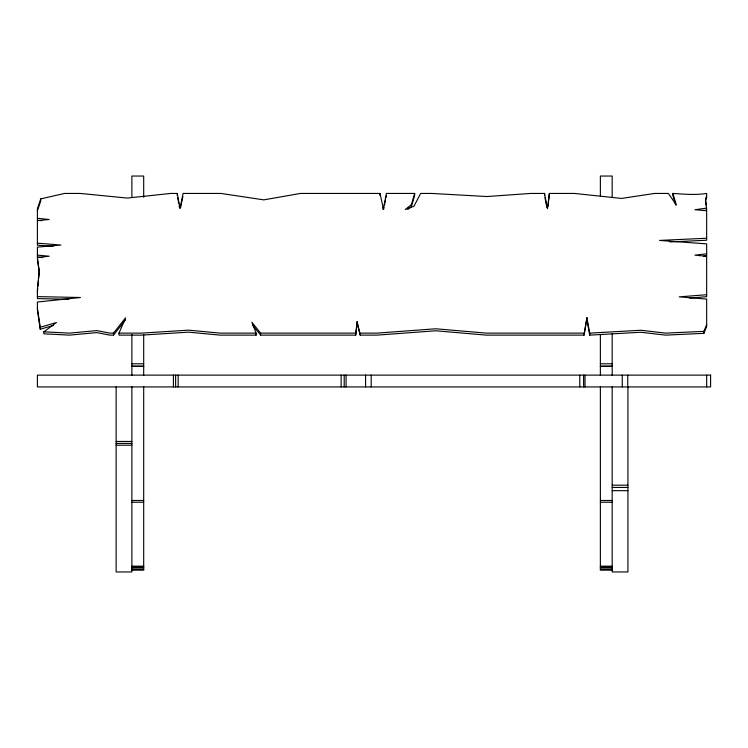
<?xml version="1.0" encoding="UTF-8"?>
<svg xmlns="http://www.w3.org/2000/svg" width="748" height="748" viewBox="0 0 748 748"><rect width="100%" height="100%" fill="white"/><g stroke="black" fill="none" stroke-linecap="round" stroke-linejoin="round"><path stroke-width="1.12" d="M37.4 291.851L37.718 288.438M37.933 286.166L38.466 280.491M38.681 278.209L39.223 272.534L37.4 257.49L49.144 256.227L37.4 255.115M705.514 200.66L706.664 197.949L706.664 193.442C695.378 195.237 684.242 194.143 672.854 193.442L676.351 205.036L668.394 193.442L654.528 193.442L621.541 198.426L574.567 193.442L549.387 193.442L547.499 208.683L544.516 193.442L530.594 193.442L486.967 196.537L431.942 193.442L420.638 193.442L413.962 206.214L405.257 209.515L411.381 204.625L414.673 193.442L386.426 193.442L383.387 208.599L379.984 193.442L300.481 193.442L263.792 199.866L220.978 193.442L183.11 193.442L180.034 208.234L177.248 193.442L170.74 193.442L127.254 198.061L80.242 193.442L64.599 193.442L40.747 198.875L37.4 208.795L37.4 220.295L41.673 220.725M548.041 206.326L549.387 193.442M252.628 325.156L260.603 335.132L355.674 335.132L357.179 321.584L360.246 335.132L376.899 335.132L435.785 330.784L486.368 335.132L584.038 335.132L586.918 317.863L584.038 335.132M355.674 335.132L357.179 321.584M383.602 209.515L384.033 207.346M384.472 205.186L385.557 199.772M385.987 197.603L386.426 195.443M180.502 207.963L182.877 196.574M407.884 209.412L411.381 206.616L414.673 195.443L414.673 193.442M37.4 210.786L40.747 200.866L40.747 198.875M586.918 319.854L589.714 335.132L640.858 332.252L665.711 335.132L703.896 333.337L703.896 331.345L706.664 324.576M703.896 333.337L706.664 326.567L706.664 299.078L679.193 296.863L706.664 294.721M706.664 195.948L705.514 198.659L706.664 210.123L703.457 210.553M260.603 335.132L260.603 333.131L251.898 322.257L256.106 333.131L256.106 335.132L220.118 335.132L188.533 332.149L141.391 335.132L118.988 335.132L118.988 333.131L125.58 317.816L113.5 333.131L113.5 335.132L109.881 335.132L96.847 332.598L69.405 335.132L43.842 333.804L43.842 331.813L56.455 322.519L40.242 327.25L40.242 329.251L53.211 325.464M113.5 335.132L125.58 319.817M706.664 208.122L694.901 209.721L706.664 210.73L706.664 240.239L669.89 241.941M706.664 253.815L694.929 255.152L706.664 256.312L706.664 296.713L689.497 298.05M703.466 256.171L706.664 255.807L706.664 243.876L659.549 240.426L706.664 238.247M703.896 331.345L665.711 333.131L640.858 330.251L589.714 333.131L586.918 317.863M113.5 333.131L109.881 333.131L96.847 330.597L69.405 333.131L43.842 331.813M118.988 333.131L141.391 333.131L188.533 330.149L220.118 333.131L256.106 333.131M260.603 333.131L355.674 333.131M360.246 333.131L376.899 333.131L435.785 328.783L486.368 333.131L584.038 333.131M131.882 363.79L143.691 363.79M600.373 363.79L612.182 363.79M131.882 366.165L143.691 366.165M600.373 366.165L612.182 366.165M131.882 366.352L143.691 366.352M600.373 366.352L612.182 366.352M116.136 441.46L131.882 441.46M116.136 443.414L131.882 443.414M116.136 445.219L131.882 445.219M612.182 485.181L627.927 485.181M612.182 487.444L627.927 487.444M612.182 490.679L627.927 490.679M131.882 500.477L143.691 500.477M600.373 500.477L612.182 500.477M131.882 502.217L143.691 502.217M600.373 502.217L612.182 502.217M131.882 566.171L143.691 566.171M600.373 566.171L612.182 566.171M131.882 566.881L143.691 566.881M600.373 566.881L612.182 566.881M131.882 567.208L143.691 567.208M600.373 567.208L612.182 567.208M131.882 569.05L143.691 569.05M600.373 569.05L612.182 569.05M131.882 569.415L143.691 569.415M600.373 569.415L612.182 569.415M131.882 570.163L143.691 570.163L143.691 386.716M612.182 570.163L600.373 570.163L600.373 386.716M37.4 296.61L80.457 297.508L37.4 302.024L37.4 310.046L40.242 329.251M68.825 299.256L37.4 298.602L37.4 289.85L39.223 270.533L37.4 259.266M37.4 243.156L60.925 245.045L37.4 247.121L37.4 257.116L42.739 257.621M53.089 246.419L37.4 245.157L37.4 220.66L49.153 219.491L37.4 218.304M255.264 332.954L256.106 335.132M675.715 204.924L672.854 195.443L672.854 193.442M357.179 323.585L360.246 335.132M382.658 207.346L383.144 209.515M544.946 197.622L546.863 207.411M177.678 197.715L178.744 203.409M179.174 205.681L179.604 207.963M705.682 201.754L706.168 205.046M37.4 308.054L40.242 327.25M706.664 375.122L706.664 386.931M627.927 386.931L627.927 571.958L612.182 571.958L612.182 386.716M627.74 375.122L627.74 386.931M622.261 375.122L622.261 386.931M612.182 197.528L612.182 176.042L600.373 176.042L600.373 196.182M612.182 333.786L612.182 375.403M600.373 334.515L600.373 375.403M589.714 333.131L589.714 335.132M585.011 375.122L585.011 386.931M583.599 375.122L583.599 386.931M579.775 375.122L579.775 386.931M544.516 193.442L544.516 195.443M411.381 204.625L411.381 206.616M379.984 193.442L379.984 195.443M371.195 375.122L371.195 386.931M365.585 375.122L365.585 386.931M346.081 375.122L346.081 386.931M344.202 375.122L344.202 386.931M341.144 375.122L341.144 386.931M178.174 375.122L178.174 386.931M177.248 193.442L177.248 195.443M175.621 375.122L175.621 386.931M173.414 375.122L173.414 386.931M143.691 197.304L143.691 176.042L131.882 176.042L131.882 197.528M143.691 334.515L143.691 375.403M131.882 334.515L131.882 375.403M131.882 386.716L131.882 571.958L116.136 571.958L116.136 386.931M710.6 375.122L37.4 375.122L37.4 386.931L710.6 386.931L710.6 375.122"/></g></svg>
